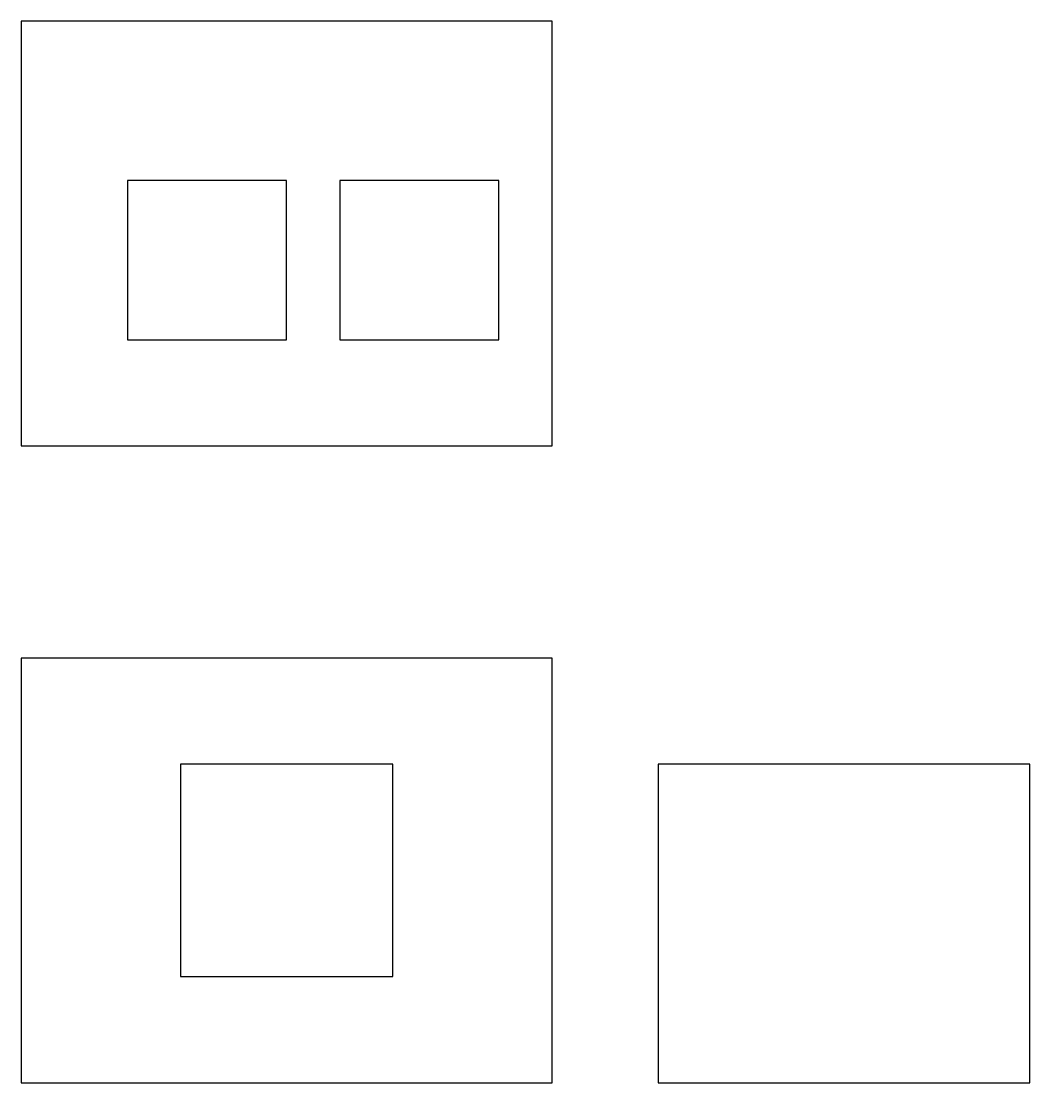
# Model space of a CAD drawing. Header units: millimetres. Extents: x 0 to 1900, y 0 to 2000.
import ezdxf

# ---------------------------------------------------------------- set-up
doc = ezdxf.new("R2010")
doc.units = ezdxf.units.MM
doc.layers.add('L1', color=7, linetype='Continuous')
doc.layers.add('L2', color=7, linetype='Continuous')

msp = doc.modelspace()

# ---------------------------------------------------------------- linework, layer by layer
msp.add_line((0, 0), (1000, 0))
at = {"layer": 'L1'}
for points in [[(0, 0), (1000, 0), (1000, 800), (0, 800), (0, 0)], [(300, 200), (700, 200), (700, 600), (300, 600), (300, 200)], [(1200, 0), (1900, 0), (1900, 600), (1200, 600), (1200, 0)]]:
    msp.add_lwpolyline(points, close=True, dxfattribs=at)
at = {"layer": 'L2'}
for points in [[(0, 1200), (1000, 1200), (1000, 2000), (0, 2000), (0, 1200)], [(200, 1400), (500, 1400), (500, 1700), (200, 1700), (200, 1400)], [(600, 1400), (900, 1400), (900, 1700), (600, 1700), (600, 1400)]]:
    msp.add_lwpolyline(points, close=True, dxfattribs=at)

doc.saveas('drawing.dxf')
